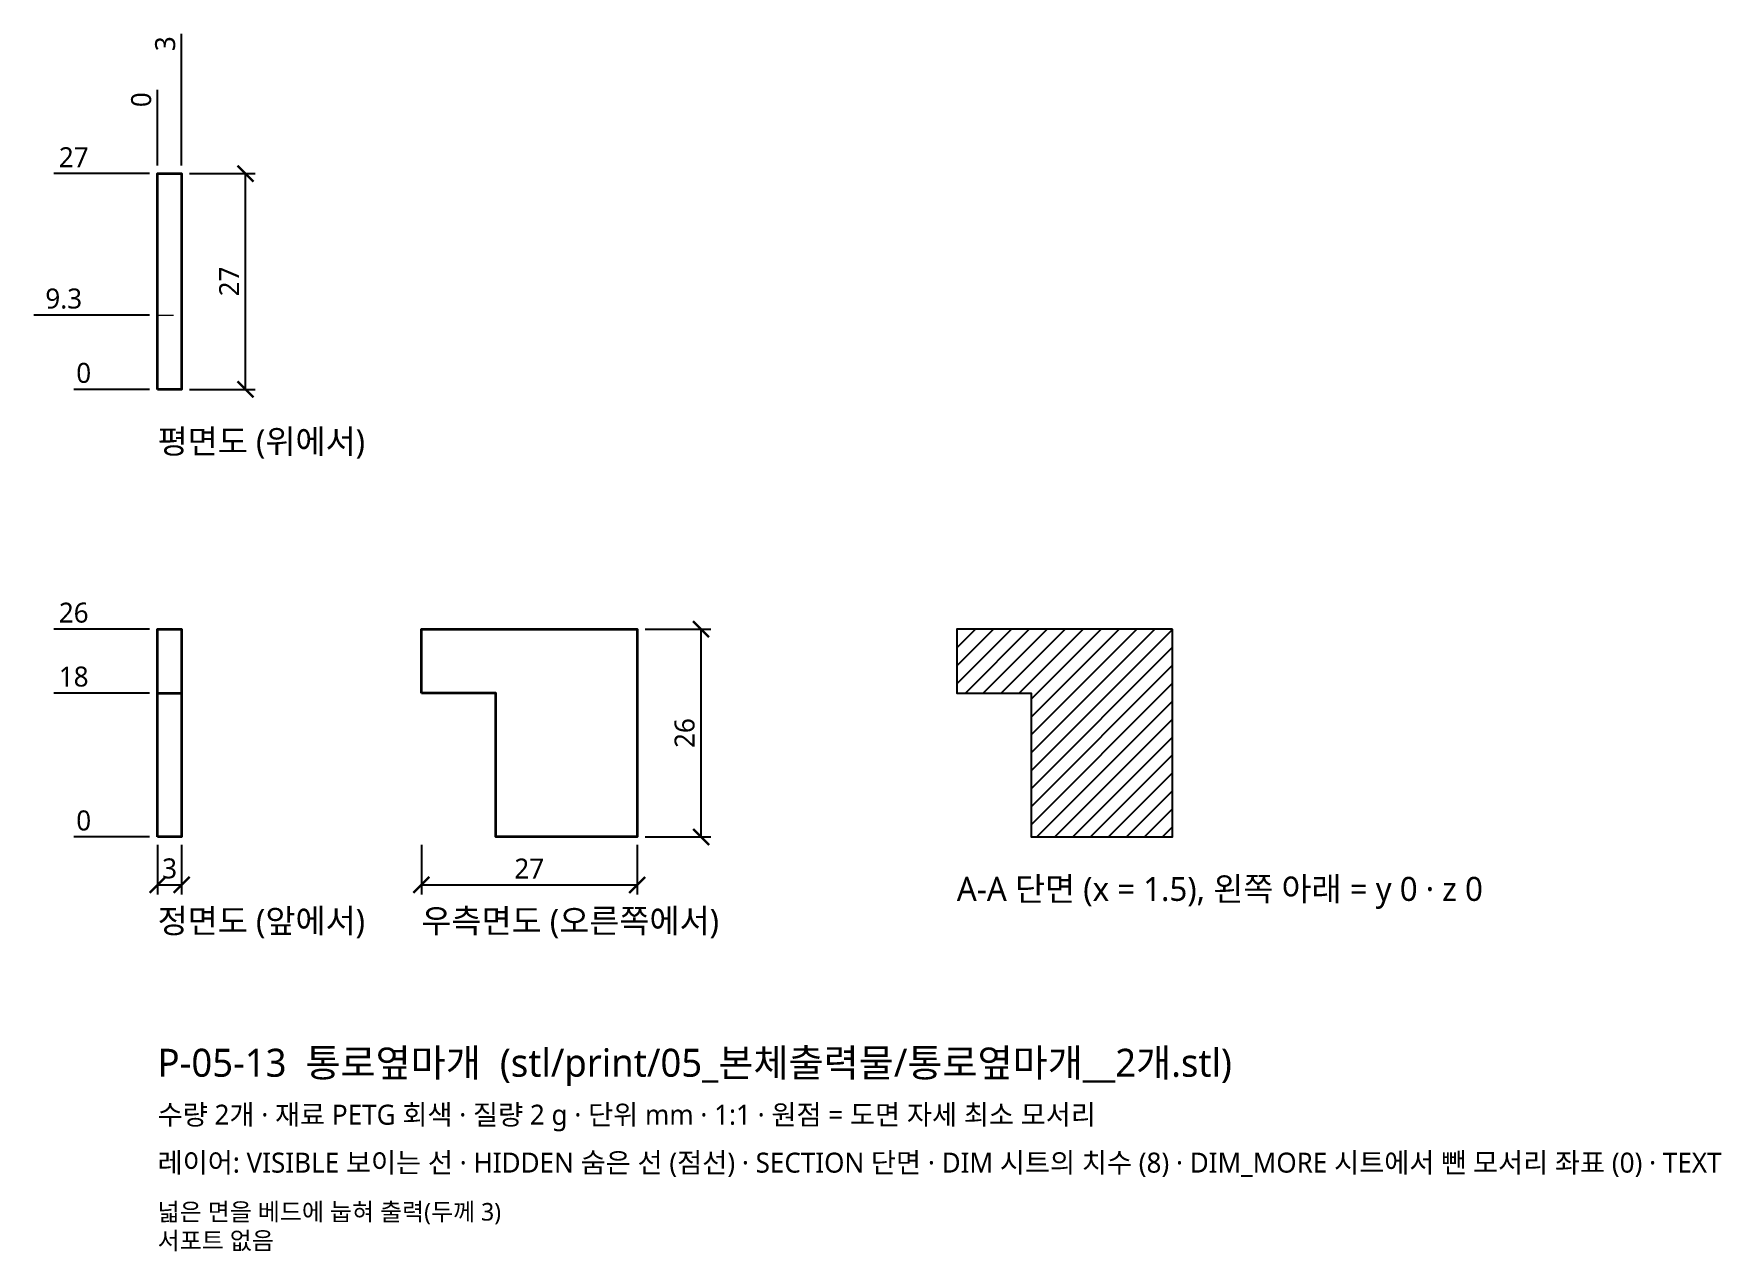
# Model space of a CAD drawing. Header units: millimetres. Extents: x -16 to 196, y -52 to 100.
import ezdxf

# ---------------------------------------------------------------- set-up
doc = ezdxf.new("R2010")
doc.units = ezdxf.units.MM
doc.linetypes.add('HIDDEN', pattern=[3, 2, -1])
for name, color, linetype, lineweight in [('DIM', 4, 'CONTINUOUS', 13), ('HIDDEN', 8, 'HIDDEN', 18), ('SECTION', 5, 'CONTINUOUS', 25), ('TEXT', 7, 'CONTINUOUS', 18), ('VISIBLE', 7, 'CONTINUOUS', 35)]:
    doc.layers.add(name, color=color, linetype=linetype, lineweight=lineweight)
doc.styles.add('KR', font='malgun.ttf')
doc.dimstyles.new('TOCCATA', dxfattribs={"dimtxt": 2.5, "dimasz": 2, "dimexe": 1.2, "dimexo": 1, "dimgap": 0.8, "dimtad": 1, "dimdsep": 46, "dimtxsty": 'KR', "dimblk": 'ARCHTICK', "dimcen": 2.5, "dimazin": 3, "dimtfac": 0.5, "dimtmove": 2, "dimatfit": 3})

# ---------------------------------------------------------------- blocks, each defined once
blk = doc.blocks.new('_ARCHTICK')
at = {"color": 0, "linetype": 'BYBLOCK', "const_width": 0.15}
blk.add_lwpolyline([(-0.5, -0.5), (0.5, 0.5)], dxfattribs=at)

msp = doc.modelspace()

# ---------------------------------------------------------------- hatches: boundary and pattern name
at = {"layer": 'SECTION'}
h = msp.add_hatch(dxfattribs=at)
h.set_pattern_fill('ANSI31', scale=0.5)
h.paths.add_polyline_path([(127, 26), (100, 26), (100, 18), (109.3, 18), (109.3, 0), (127, 0)])

# ---------------------------------------------------------------- linework, layer by layer
at = {"layer": 'HIDDEN'}
msp.add_lwpolyline([(0, 65.3), (3, 65.3)], dxfattribs=at)
at = {"layer": 'SECTION'}
msp.add_lwpolyline([(127, 26), (100, 26), (100, 18), (109.3, 18), (109.3, 0), (127, 0)], close=True, dxfattribs=at)
at = {"layer": 'VISIBLE'}
for points in [[(0, 56), (0, 83), (3, 83), (3, 56), (0, 56)], [(0, 0), (0, 26), (3, 26), (3, 0), (0, 0)], [(33, 18), (33, 26), (60, 26), (60, 0), (42.3, 0), (42.3, 18), (33, 18)], [(0, 18), (3, 18)]]:
    msp.add_lwpolyline(points, dxfattribs=at)

# ---------------------------------------------------------------- texts
at = {"layer": 'TEXT', "style": 'KR'}
for s, height, p in [('평면도 (위에서)', 3, (0, 48)), ('A-A 단면 (x = 1.5), 왼쪽 아래 = y 0 · z 0', 3, (100, -8)), ('정면도 (앞에서)', 3, (0, -12)), ('우측면도 (오른쪽에서)', 3, (33, -12)), ('P-05-13  통로옆마개  (stl/print/05_본체출력물/통로옆마개__2개.stl)', 3.5, (0, -30)), ('수량 2개 · 재료 PETG 회색 · 질량 2 g · 단위 mm · 1:1 · 원점 = 도면 자세 최소 모서리', 2.5, (0, -36)), ('레이어: VISIBLE 보이는 선 · HIDDEN 숨은 선 (점선) · SECTION 단면 · DIM 시트의 치수 (8) · DIM_MORE 시트에서 뺀 모서리 좌표 (0) · TEXT', 2.5, (0, -42)), ('넓은 면을 베드에 눕혀 출력(두께 3)', 2.2, (0, -48)), ('서포트 없음', 2.2, (0, -51.6))]:
    msp.add_text(s, height=height, dxfattribs=at).set_placement(p)

# ---------------------------------------------------------------- dimensions: what is measured, and where the dimension line sits
at = {"layer": 'DIM'}
for feature_location, offset, dtype, origin in [((3, 83), (0, 15), 1, (0, 56)), ((0, 83), (0, 8), 1, (0, 56)), ((0, 83), (-8, 0), 0, (0, 56)), ((0, 65.3), (-8, 0), 0, (0, 56)), ((0, 56), (-8, 0), 0, (0, 56)), ((0, 26), (-8, 0), 0, (0, 0)), ((0, 18), (-8, 0), 0, (0, 0)), ((0, 0), (-8, 0), 0, (0, 0))]:
    msp.add_ordinate_dim(feature_location=feature_location, offset=offset, dtype=dtype, origin=origin, dimstyle='TOCCATA', dxfattribs=at).render()
for base, p1, p2 in [((11, 56), (3, 56), (3, 83)), ((68, 0), (60, 0), (60, 26))]:
    msp.add_linear_dim(base=base, p1=p1, p2=p2, angle=90, dimstyle='TOCCATA', dxfattribs=at).render()
for base, p1, p2 in [((0, -6), (0, 0), (3, 0)), ((33, -6), (33, 0), (60, 0))]:
    msp.add_linear_dim(base=base, p1=p1, p2=p2, dimstyle='TOCCATA', dxfattribs=at).render()

doc.saveas('drawing.dxf')
